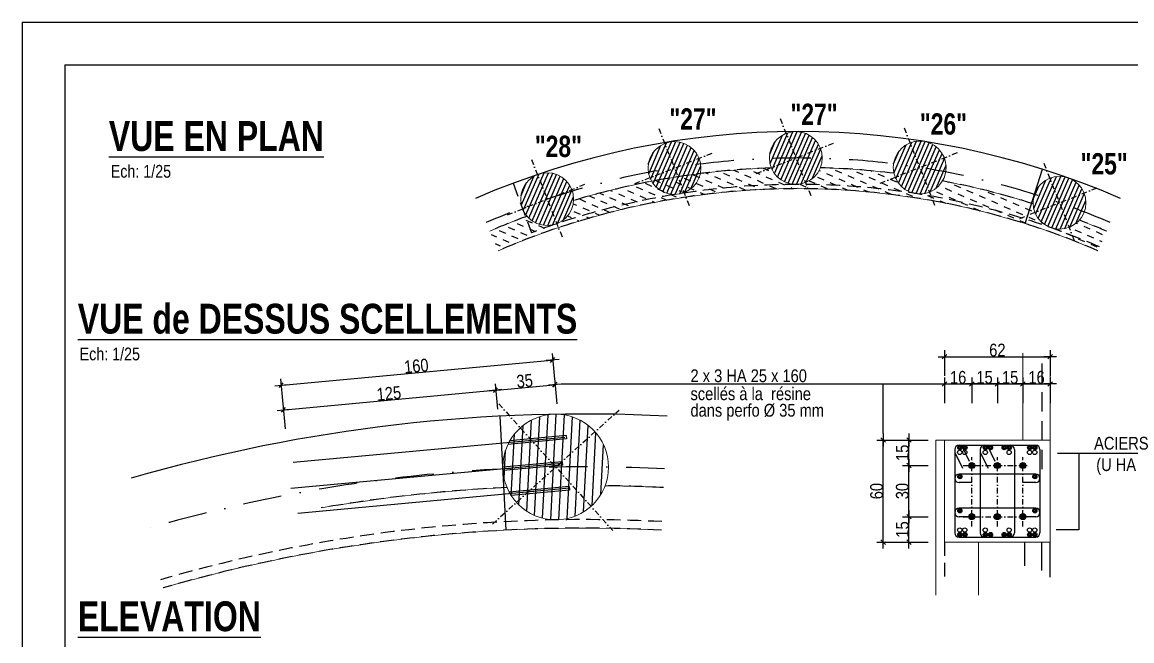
# Model space of a CAD drawing. Header units: centimetres. Extents: x 20328 to 51171, y -21855 to -16644.
# Drawn here: x 44207 to 45509, y -17767 to -17040 of the extents above; entities that cross this region are included whole.
import ezdxf
from ezdxf.enums import TextEntityAlignment as Align

# ---------------------------------------------------------------- set-up
doc = ezdxf.new("R2010")
doc.units = ezdxf.units.CM
doc.header["$LTSCALE"] = 25.4
doc.header["$PDMODE"] = 1
doc.header["$PDSIZE"] = -2
doc.linetypes.add('CACHEX2', pattern=[19.049999999999997, 12.7, -6.35])
doc.linetypes.add('TIRETPTX2', pattern=[50.8, 25.4, -12.7, 0, -12.7])
for name, color, linetype in [('01_cote_gen', 4, 'Continuous'), ('01_fenetres', 171, 'Continuous'), ('01_linteaux', 2, 'Continuous'), ('01_murs_sup', 2, 'CACHEX2'), ('01_poch_murs', 253, 'Continuous'), ('01_texte', 230, 'Continuous'), ('AA_COTES', 2, 'Continuous')]:
    doc.layers.add(name, color=color, linetype=linetype)
doc.layers.add('01_murs_coup', color=5, linetype='Continuous', lineweight=60)
doc.layers.add('01_PIEUX', color=5, linetype='Continuous', lineweight=60)
doc.styles.add('impact', font='impact.ttf')
doc.styles.add('MATTE_TXT', font='arial.ttf')
doc.styles.add('STYLE2', font='ARIALN.TTF')
doc.dimstyles.new('JB25', dxfattribs={"dimscale": 0.1, "dimtxt": 150, "dimasz": 15, "dimexe": 0.1, "dimexo": 0.1, "dimgap": 0.09, "dimtad": 1, "dimdec": 1, "dimlfac": 0.5, "dimdsep": 46, "dimtxsty": 'STYLE2', "dimblk1": 'BOND_G', "dimblk2": 'BOND_D', "dimsah": 1, "dimcen": 1.5, "dimdle": 0.01, "dimse1": 1, "dimse2": 1, "dimclrd": 4, "dimclre": 2, "dimclrt": 6, "dimazin": 2, "dimtfac": 2.333333333333333, "dimtdec": 1, "dimtix": 1, "dimtmove": 2, "dimatfit": 3, "dimldrblk": 'BOND_G', "dimfxl": 1, "dimtolj": 1, "dimtzin": 0, "dimarcsym": 0})
pattern_1 = [(336.5272169437761, (79488.99231348147, -15800.28266854864), (10.4422795982618, 4.119054417184286), [7.937499999999998, -7.937499999999998])]

# ---------------------------------------------------------------- blocks, each defined once
blk = doc.blocks.new('BOND_G')
at = {"layer": 'AA_COTES', "color": 0}
for p, q in [((0, -5), (0, 14.99999999999999)), ((5, 0), (-5, 0)), ((1.767766952966312, 1.767766952966312), (-1.767766952966426, -1.767766952966426))]:
    blk.add_line(p, q, dxfattribs=at)
blk = doc.blocks.new('BOND_D')
at = {"layer": 'AA_COTES', "color": 0}
for p, q in [((5, 0), (-5, 0)), ((-1.767766952966312, -1.767766952966312), (1.767766952966426, 1.767766952966426)), ((0, 5), (0, -15))]:
    blk.add_line(p, q, dxfattribs=at)
blk = doc.blocks.new('*D222')
at = {"layer": '01_cote_gen', "color": 4, "lineweight": -2, "ltscale": 3, "transparency": 16777216}
blk.add_line((45290.40963705588, -17465.12047798632), (45319.40963705588, -17465.12047798632), dxfattribs=at)
at = {"layer": 'Defpoints', "color": 0, "ltscale": 3, "transparency": 16777216}
for p in [(45320.90963705588, -17465.12047798632), (45320.90963705588, -17550.96490015416), (45288.90963705588, -17556.23273214683)]:
    blk.add_point(p, dxfattribs=at)
at = {"layer": '01_cote_gen', "color": 4, "lineweight": -2, "ltscale": 3, "transparency": 16777216, "xscale": 1.5, "yscale": 1.5, "zscale": 1.5, "rotation": 180}
blk.add_blockref('BOND_G', (45288.90963705588, -17465.12047798632), dxfattribs=at)
at = {"layer": '01_cote_gen', "color": 4, "lineweight": -2, "ltscale": 3, "transparency": 16777216, "xscale": 1.5, "yscale": 1.5, "zscale": 1.5}
blk.add_blockref('BOND_D', (45320.90963705588, -17465.12047798632), dxfattribs=at)
at = {"layer": '01_cote_gen', "color": 6, "ltscale": 3, "transparency": 16777216, "insert": (45304.90963705588, -17457.45288317049), "char_height": 15, "attachment_point": 5, "style": 'STYLE2'}
blk.add_mtext('\\A1;16', dxfattribs=at)
blk = doc.blocks.new('*D223')
at = {"layer": '01_cote_gen', "color": 4, "lineweight": -2, "ltscale": 3, "transparency": 16777216}
blk.add_line((45322.40963705588, -17465.12047798632), (45349.40963705588, -17465.12047798632), dxfattribs=at)
at = {"layer": 'Defpoints', "color": 0, "ltscale": 3, "transparency": 16777216}
for p in [(45350.90963705588, -17465.12047798632), (45320.90963705588, -17487.62047798632), (45350.90963705588, -17550.96490015416)]:
    blk.add_point(p, dxfattribs=at)
at = {"layer": '01_cote_gen', "color": 4, "lineweight": -2, "ltscale": 3, "transparency": 16777216, "xscale": 1.5, "yscale": 1.5, "zscale": 1.5, "rotation": 180}
blk.add_blockref('BOND_G', (45320.90963705588, -17465.12047798632), dxfattribs=at)
at = {"layer": '01_cote_gen', "color": 4, "lineweight": -2, "ltscale": 3, "transparency": 16777216, "xscale": 1.5, "yscale": 1.5, "zscale": 1.5}
blk.add_blockref('BOND_D', (45350.90963705588, -17465.12047798632), dxfattribs=at)
at = {"layer": '01_cote_gen', "color": 6, "ltscale": 3, "transparency": 16777216, "insert": (45335.90963705588, -17457.45288317049), "char_height": 15, "attachment_point": 5, "style": 'STYLE2'}
blk.add_mtext('\\A1;15', dxfattribs=at)
blk = doc.blocks.new('*D224')
at = {"layer": '01_cote_gen', "color": 4, "lineweight": -2, "ltscale": 3, "transparency": 16777216}
blk.add_line((45352.40963705588, -17465.12047798632), (45379.40963705588, -17465.12047798632), dxfattribs=at)
at = {"layer": 'Defpoints', "color": 0, "ltscale": 3, "transparency": 16777216}
for p in [(45380.90963705588, -17465.12047798632), (45350.90963705588, -17481.33632863006), (45380.90963705588, -17550.96490015416)]:
    blk.add_point(p, dxfattribs=at)
at = {"layer": '01_cote_gen', "color": 4, "lineweight": -2, "ltscale": 3, "transparency": 16777216, "xscale": 1.5, "yscale": 1.5, "zscale": 1.5, "rotation": 180}
blk.add_blockref('BOND_G', (45350.90963705588, -17465.12047798632), dxfattribs=at)
at = {"layer": '01_cote_gen', "color": 4, "lineweight": -2, "ltscale": 3, "transparency": 16777216, "xscale": 1.5, "yscale": 1.5, "zscale": 1.5}
blk.add_blockref('BOND_D', (45380.90963705588, -17465.12047798632), dxfattribs=at)
at = {"layer": '01_cote_gen', "color": 6, "ltscale": 3, "transparency": 16777216, "insert": (45365.90963705588, -17457.45288317049), "char_height": 15, "attachment_point": 5, "style": 'STYLE2'}
blk.add_mtext('\\A1;15', dxfattribs=at)
blk = doc.blocks.new('*D225')
at = {"layer": '01_cote_gen', "color": 4, "lineweight": -2, "ltscale": 3, "transparency": 16777216}
blk.add_line((45382.40963705588, -17465.12047798632), (45411.40963705588, -17465.12047798632), dxfattribs=at)
at = {"layer": 'Defpoints', "color": 0, "ltscale": 3, "transparency": 16777216}
for p in [(45412.90963705588, -17465.12047798632), (45380.90963705588, -17479.8981903202), (45412.90963705588, -17566.52731253143)]:
    blk.add_point(p, dxfattribs=at)
at = {"layer": '01_cote_gen', "color": 4, "lineweight": -2, "ltscale": 3, "transparency": 16777216, "xscale": 1.5, "yscale": 1.5, "zscale": 1.5, "rotation": 180}
blk.add_blockref('BOND_G', (45380.90963705588, -17465.12047798632), dxfattribs=at)
at = {"layer": '01_cote_gen', "color": 4, "lineweight": -2, "ltscale": 3, "transparency": 16777216, "xscale": 1.5, "yscale": 1.5, "zscale": 1.5}
blk.add_blockref('BOND_D', (45412.90963705588, -17465.12047798632), dxfattribs=at)
at = {"layer": '01_cote_gen', "color": 6, "ltscale": 3, "transparency": 16777216, "insert": (45396.90963705588, -17457.45288317049), "char_height": 15, "attachment_point": 5, "style": 'STYLE2'}
blk.add_mtext('\\A1;16', dxfattribs=at)
blk = doc.blocks.new('*D220')
at = {"layer": '01_cote_gen', "color": 4, "lineweight": -2, "ltscale": 3, "transparency": 16777216}
blk.add_line((45290.40963705588, -17433.0799163474), (45411.40963705588, -17433.0799163474), dxfattribs=at)
at = {"layer": 'Defpoints', "color": 0, "ltscale": 3, "transparency": 16777216}
for p in [(45412.90963705588, -17433.0799163474), (45288.90963705588, -17487.62047798632), (45412.90963705588, -17487.62047798632)]:
    blk.add_point(p, dxfattribs=at)
at = {"layer": '01_cote_gen', "color": 4, "lineweight": -2, "ltscale": 3, "transparency": 16777216, "xscale": 1.5, "yscale": 1.5, "zscale": 1.5, "rotation": 180}
blk.add_blockref('BOND_G', (45288.90963705588, -17433.0799163474), dxfattribs=at)
at = {"layer": '01_cote_gen', "color": 4, "lineweight": -2, "ltscale": 3, "transparency": 16777216, "xscale": 1.5, "yscale": 1.5, "zscale": 1.5}
blk.add_blockref('BOND_D', (45412.90963705588, -17433.0799163474), dxfattribs=at)
at = {"layer": '01_cote_gen', "color": 6, "ltscale": 3, "transparency": 16777216, "insert": (45350.90963705588, -17425.41232153157), "char_height": 15, "attachment_point": 5, "style": 'STYLE2'}
blk.add_mtext('\\A1;62', dxfattribs=at)
blk = doc.blocks.new('*D226')
at = {"layer": '01_cote_gen', "color": 4, "lineweight": -2, "ltscale": 3, "transparency": 16777216}
blk.add_line((45247.16813006393, -17649.39044821398), (45247.16813006393, -17622.39044821398), dxfattribs=at)
at = {"layer": 'Defpoints', "color": 0, "ltscale": 3, "transparency": 16777216}
for p in [(45247.16813006393, -17620.89044821398), (45339.92258537236, -17620.89044821398), (45318.44267219676, -17650.89044821398)]:
    blk.add_point(p, dxfattribs=at)
at = {"layer": '01_cote_gen', "color": 4, "lineweight": -2, "ltscale": 3, "transparency": 16777216, "xscale": 1.5, "yscale": 1.5, "zscale": 1.5}
for name, p, rotation in [('BOND_D', (45247.16813006393, -17620.89044821398), 90), ('BOND_G', (45247.16813006393, -17650.89044821398), 270)]:
    blk.add_blockref(name, p, dxfattribs=dict(at, rotation=rotation))
at = {"layer": '01_cote_gen', "color": 6, "ltscale": 3, "transparency": 16777216, "insert": (45239.50053524812, -17635.89044821397), "char_height": 15, "attachment_point": 5, "rotation": 90, "style": 'STYLE2'}
blk.add_mtext('\\A1;15', dxfattribs=at)
blk = doc.blocks.new('*D227')
at = {"layer": '01_cote_gen', "color": 4, "lineweight": -2, "ltscale": 3, "transparency": 16777216}
blk.add_line((45247.16813006393, -17619.39044821398), (45247.16813006393, -17562.39044821398), dxfattribs=at)
at = {"layer": 'Defpoints', "color": 0, "ltscale": 3, "transparency": 16777216}
for p in [(45247.16813006393, -17560.89044821398), (45370.90963705588, -17560.89044821398), (45269.66813006393, -17620.89044821398)]:
    blk.add_point(p, dxfattribs=at)
at = {"layer": '01_cote_gen', "color": 4, "lineweight": -2, "ltscale": 3, "transparency": 16777216, "xscale": 1.5, "yscale": 1.5, "zscale": 1.5}
for name, p, rotation in [('BOND_D', (45247.16813006393, -17560.89044821398), 90), ('BOND_G', (45247.16813006393, -17620.89044821398), 270)]:
    blk.add_blockref(name, p, dxfattribs=dict(at, rotation=rotation))
at = {"layer": '01_cote_gen', "color": 6, "ltscale": 3, "transparency": 16777216, "insert": (45239.50053524812, -17590.89044821397), "char_height": 15, "attachment_point": 5, "rotation": 90, "style": 'STYLE2'}
blk.add_mtext('\\A1;30', dxfattribs=at)
blk = doc.blocks.new('*D228')
at = {"layer": '01_cote_gen', "color": 4, "lineweight": -2, "ltscale": 3, "transparency": 16777216}
blk.add_line((45247.16813006393, -17559.39044821398), (45247.16813006393, -17532.39044821398), dxfattribs=at)
at = {"layer": 'Defpoints', "color": 0, "ltscale": 3, "transparency": 16777216}
for p in [(45247.16813006393, -17530.89044821398), (45380.90963705588, -17530.89044821398), (45388.83518511571, -17560.89044821398)]:
    blk.add_point(p, dxfattribs=at)
at = {"layer": '01_cote_gen', "color": 4, "lineweight": -2, "ltscale": 3, "transparency": 16777216, "xscale": 1.5, "yscale": 1.5, "zscale": 1.5}
for name, p, rotation in [('BOND_D', (45247.16813006393, -17530.89044821398), 90), ('BOND_G', (45247.16813006393, -17560.89044821398), 270)]:
    blk.add_blockref(name, p, dxfattribs=dict(at, rotation=rotation))
at = {"layer": '01_cote_gen', "color": 6, "ltscale": 3, "transparency": 16777216, "insert": (45239.50053524812, -17545.89044821397), "char_height": 15, "attachment_point": 5, "rotation": 90, "style": 'STYLE2'}
blk.add_mtext('\\A1;15', dxfattribs=at)
blk = doc.blocks.new('*D221')
at = {"layer": '01_cote_gen', "color": 4, "lineweight": -2, "ltscale": 3, "transparency": 16777216}
blk.add_line((45216.97288600118, -17649.39044821398), (45216.97288600118, -17532.39044821398), dxfattribs=at)
at = {"layer": 'Defpoints', "color": 0, "ltscale": 3, "transparency": 16777216}
for p in [(45216.97288600118, -17530.89044821398), (45269.66813006393, -17530.89044821398), (45269.66813006393, -17650.89044821398)]:
    blk.add_point(p, dxfattribs=at)
at = {"layer": '01_cote_gen', "color": 4, "lineweight": -2, "ltscale": 3, "transparency": 16777216, "xscale": 1.5, "yscale": 1.5, "zscale": 1.5}
for name, p, rotation in [('BOND_D', (45216.97288600118, -17530.89044821398), 90), ('BOND_G', (45216.97288600118, -17650.89044821398), 270)]:
    blk.add_blockref(name, p, dxfattribs=dict(at, rotation=rotation))
at = {"layer": '01_cote_gen', "color": 6, "ltscale": 3, "transparency": 16777216, "insert": (45209.30529118537, -17590.89044821397), "char_height": 15, "attachment_point": 5, "rotation": 90, "style": 'STYLE2'}
blk.add_mtext('\\A1;60', dxfattribs=at)
blk = doc.blocks.new('*D229')
at = {"layer": '01_cote_gen', "color": 4, "lineweight": -2, "ltscale": 3, "transparency": 16777216}
blk.add_line((44763.61858970638, -17472.20556855453), (44830.30487103412, -17466.01732061055), dxfattribs=at)
at = {"layer": 'Defpoints', "color": 0, "ltscale": 3, "transparency": 16777216}
for p in [(44831.79845406653, -17465.87872145724), (44770.57803871946, -17563.43639254445), (44840.25148611202, -17556.97094629385)]:
    blk.add_point(p, dxfattribs=at)
at = {"layer": '01_cote_gen', "color": 4, "lineweight": -2, "ltscale": 3, "transparency": 16777216, "xscale": 1.5, "yscale": 1.5, "zscale": 1.5}
for name, p, rotation in [('BOND_D', (44831.79845406653, -17465.87872145724), 5.30165997314103), ('BOND_G', (44762.12500667397, -17472.34416770784), 185.301659973141)]:
    blk.add_blockref(name, p, dxfattribs=dict(at, rotation=rotation))
at = {"layer": '01_cote_gen', "color": 6, "ltscale": 3, "transparency": 16777216, "insert": (44796.25324893732, -17461.47665157167), "char_height": 15, "attachment_point": 5, "rotation": 5.301659973141029, "style": 'STYLE2'}
blk.add_mtext('\\A1;35', dxfattribs=at)
blk = doc.blocks.new('*D230')
at = {"layer": '01_cote_gen', "color": 4, "lineweight": -2, "ltscale": 3, "transparency": 16777216}
blk.add_line((44514.65595587934, -17495.30840884244), (44760.63142364156, -17472.48276686115), dxfattribs=at)
at = {"layer": 'Defpoints', "color": 0, "ltscale": 3, "transparency": 16777216}
for p in [(44762.12500667397, -17472.34416770784), (44770.70508712746, -17564.80550153209), (44521.74245330041, -17587.90834181999)]:
    blk.add_point(p, dxfattribs=at)
at = {"layer": '01_cote_gen', "color": 4, "lineweight": -2, "ltscale": 3, "transparency": 16777216, "xscale": 1.5, "yscale": 1.5, "zscale": 1.5}
for name, p, rotation in [('BOND_D', (44762.12500667397, -17472.34416770784), 5.301659973142582), ('BOND_G', (44513.16237284693, -17495.44700799575), 185.3016599731426)]:
    blk.add_blockref(name, p, dxfattribs=dict(at, rotation=rotation))
at = {"layer": '01_cote_gen', "color": 6, "ltscale": 3, "transparency": 16777216, "insert": (44636.93520832752, -17476.26079484092), "char_height": 15, "attachment_point": 5, "rotation": 5.301659973142582, "style": 'STYLE2'}
blk.add_mtext('\\A1;125', dxfattribs=at)
blk = doc.blocks.new('*D231')
at = {"layer": '01_cote_gen', "color": 4, "lineweight": -2, "ltscale": 3, "transparency": 16777216}
blk.add_line((44511.96828962687, -17466.34536963492), (44827.61720478166, -17437.05428140303), dxfattribs=at)
at = {"layer": 'Defpoints', "color": 0, "ltscale": 3, "transparency": 16777216}
for p in [(44829.11078781407, -17436.91568224972), (44833.8774413662, -17488.28246694339), (44515.2413601466, -17517.85075348189)]:
    blk.add_point(p, dxfattribs=at)
at = {"layer": '01_cote_gen', "color": 4, "lineweight": -2, "ltscale": 3, "transparency": 16777216, "xscale": 1.5, "yscale": 1.5, "zscale": 1.5}
for name, p, rotation in [('BOND_D', (44829.11078781407, -17436.91568224972), 5.301659973141589), ('BOND_G', (44510.47470659446, -17466.48396878823), 185.3016599731416)]:
    blk.add_blockref(name, p, dxfattribs=dict(at, rotation=rotation))
at = {"layer": '01_cote_gen', "color": 6, "ltscale": 3, "transparency": 16777216, "insert": (44669.08426577134, -17444.0650325081), "char_height": 15, "attachment_point": 5, "rotation": 5.301659973141589, "style": 'STYLE2'}
blk.add_mtext('\\A1;160', dxfattribs=at)

msp = doc.modelspace()

# ---------------------------------------------------------------- hatches: boundary and pattern name
at = {"layer": '01_murs_sup', "ltscale": 3}
h = msp.add_hatch(dxfattribs=at)
h.set_pattern_fill('DASH', color=256, scale=2.5, angle=-23.47278305622391)
h.set_pattern_definition(pattern_1)
edge = h.paths.add_edge_path()
edge.add_line((45468.98007527777, -17308.71787544146), (45478.90935322375, -17285.7742610908))
edge.add_arc((45117.08646487226, -18121.83956802979), 911.0000000010897, 66.59854990865271, 68.75698064343014)
edge.add_arc((45423.8099602823, -17252.35426202086), 30.99999999999025, -158.4727830562441, -41.117865541887284, ccw=False)
edge.add_arc((45423.80996028197, -17252.35426202092), 30.99999999966531, -177.7441937691326, -158.472783056224, ccw=False)
edge.add_arc((45117.08646487277, -18121.83956802851), 910.9999999997036, 72.3809600457426, 79.28123554563304)
edge.add_arc((45259.8371463344, -17210.95744451212), 31.00000000000726, -158.47278305620375, -30.593610639718122, ccw=False)
edge.add_arc((45259.83714633534, -17210.95744451186), 31.00000000098225, -167.21993886644088, -158.472783056224, ccw=False)
edge.add_arc((45117.08646487245, -18121.83956803355), 911.0000000047445, 82.90521494796366, 88.34943164209045)
edge.add_arc((45114.48888643225, -17199.84322715412), 30.99999999999909, -158.15174277020037, -21.52541454328781, ccw=False)
edge.add_arc((45117.08646487269, -18121.83956802858), 910.9999999997683, 91.97341104440783, 106.8116517991842)
edge.add_arc((44822.64544009709, -17248.1185124687), 31.00000000000132, -139.68952261318123, -3.0631943861399122, ccw=False)
edge.add_arc((45117.08646487066, -18121.83956802317), 910.9999999939901, 110.435631201495, 111.5272169437843)
edge.add_line((44782.80124864146, -17274.38786190674), (44791.97482757206, -17297.6439460484))
edge.add_arc((45117.08646487274, -18121.83956802881), 886.0000000000036, 66.59854990865642, 111.5272169437761, ccw=False)
h = msp.add_hatch(dxfattribs=at)
h.set_pattern_fill('DASH', color=256, scale=2.5, angle=-23.47278305622391)
h.set_pattern_definition(pattern_1)
edge = h.paths.add_edge_path()
edge.add_line((44755.26357652175, -17285.7742610908), (44765.19285446771, -17308.71787544146))
edge.add_arc((45117.08646487272, -18121.8395680288), 885.9999999999822, 111.52721694377519, 113.4014500913429, ccw=False)
edge.add_line((44791.97482757206, -17297.6439460484), (44782.80124864146, -17274.38786190674))
edge.add_arc((45117.08646487261, -18121.83956802854), 910.999999999709, 111.5272169437747, 113.401450091343)
at = {"layer": '01_poch_murs'}
h = msp.add_hatch(dxfattribs=at)
h.set_pattern_fill('ANSI31', color=256, scale=1.5, angle=-158.4727830562239)
h.set_pattern_definition([(246.5272169437761, (65246.60864482485, -18614.4451882094), (4.368400204633826, -1.896967554323254), [])])
h.paths.add_polyline_path([(45125.8641243062, -17228.68077148979, 0.4142135623730951), (45143.32643076791, -17188.46798928018), (45114.48888643225, -17199.84322715413)])
h.paths.add_polyline_path([(45114.48888643225, -17199.84322715413), (45143.32643076791, -17188.46798928018, 0.4142135623730951), (45103.1136485583, -17171.00568281847)])
h.paths.add_polyline_path([(45125.8641243062, -17228.68077148979), (45114.48888643225, -17199.84322715413), (45085.65134209659, -17211.21846502808, 0.4142135623730951)])
h.paths.add_polyline_path([(45085.65134209659, -17211.21846502808), (45114.48888643225, -17199.84322715413), (45103.1136485583, -17171.00568281847, 0.4142135623730951)])
h = msp.add_hatch(dxfattribs=at)
h.set_pattern_fill('ANSI31', color=256, scale=1.5, angle=-158.4727830562239)
h.set_pattern_definition([(246.5272169437761, (65104.14846925762, -18626.21782493523), (4.368400204633826, -1.896967554323254), [])])
h.paths.add_polyline_path([(44983.40394873897, -17240.45340821561, 0.4142135623730951), (45000.86625520068, -17200.240626006), (44972.02871086502, -17211.61586387995)])
h.paths.add_polyline_path([(44972.02871086502, -17211.61586387995), (45000.86625520068, -17200.240626006, 0.4142135623730951), (44960.65347299107, -17182.7783195443)])
h.paths.add_polyline_path([(44983.40394873897, -17240.45340821561), (44972.02871086502, -17211.61586387995), (44943.19116652937, -17222.99110175391, 0.4142135623730951)])
h.paths.add_polyline_path([(44943.19116652937, -17222.99110175391), (44972.02871086502, -17211.61586387995), (44960.65347299107, -17182.7783195443, 0.4142135623730951)])
h = msp.add_hatch(dxfattribs=at)
h.set_pattern_fill('ANSI31', color=256, scale=1.5, angle=-158.4727830562239)
h.set_pattern_definition([(246.5272169437761, (65391.956904727, -18625.55940556741), (4.368400204633826, -1.896967554323254), [])])
h.paths.add_polyline_path([(45271.21238420835, -17239.7949888478, 0.4142135623730951), (45288.67469067006, -17199.58220663819), (45259.8371463344, -17210.95744451214)])
h.paths.add_polyline_path([(45259.8371463344, -17210.95744451214), (45288.67469067006, -17199.58220663819, 0.4142135623730951), (45248.46190846045, -17182.11990017648)])
h.paths.add_polyline_path([(45271.21238420835, -17239.7949888478), (45259.8371463344, -17210.95744451214), (45230.99960199874, -17222.33268238609, 0.4142135623730951)])
h.paths.add_polyline_path([(45230.99960199874, -17222.33268238609), (45259.8371463344, -17210.95744451214), (45248.46190846045, -17182.11990017648, 0.4142135623730951)])
h = msp.add_hatch(dxfattribs=at)
h.set_pattern_fill('ANSI31', color=256, scale=1.5, angle=-158.4727830562239)
h.set_pattern_definition([(246.5272169437761, (64954.7651984897, -18662.72047352398), (4.368400204633826, -1.896967554323254), [])])
h.paths.add_polyline_path([(44834.02067797104, -17276.95605680436, 0.4142135623730951), (44851.48298443275, -17236.74327459475), (44822.64544009709, -17248.1185124687)])
h.paths.add_polyline_path([(44822.64544009709, -17248.1185124687), (44851.48298443275, -17236.74327459475, 0.4142135623730951), (44811.27020222314, -17219.28096813304)])
h.paths.add_polyline_path([(44834.02067797104, -17276.95605680436), (44822.64544009709, -17248.1185124687), (44793.80789576143, -17259.49375034265, 0.4142135623730951)])
h.paths.add_polyline_path([(44793.80789576143, -17259.49375034265), (44822.64544009709, -17248.1185124687), (44811.27020222314, -17219.28096813304, 0.4142135623730951)])
h = msp.add_hatch(dxfattribs=at)
h.set_pattern_fill('ANSI31', color=256, scale=1.5, angle=-158.4727830562239)
h.set_pattern_definition([(246.5272169437761, (65555.92971867489, -18666.95622307613), (4.368400204633826, -1.896967554323254), [])])
h.paths.add_polyline_path([(45435.18519815625, -17281.19180635651, 0.4142135623730951), (45452.64750461796, -17240.9790241469), (45423.8099602823, -17252.35426202085)])
h.paths.add_polyline_path([(45423.8099602823, -17252.35426202085), (45452.64750461796, -17240.9790241469, 0.4142135623730951), (45412.43472240835, -17223.51671768519)])
h.paths.add_polyline_path([(45435.18519815625, -17281.19180635651), (45423.8099602823, -17252.35426202085), (45394.97241594664, -17263.72949989481, 0.4142135623730951)])
h.paths.add_polyline_path([(45394.97241594664, -17263.72949989481), (45423.8099602823, -17252.35426202085), (45412.43472240835, -17223.51671768519, 0.4142135623730951)])
h = msp.add_hatch(dxfattribs=at)
h.set_pattern_fill('ANSI31', color=256, scale=3, angle=-138.0198039412446)
h.set_pattern_definition([(266.9801960587554, (83547.25363041376, -6143.628500682331), (9.511773446827753, -0.5017877003499143), [])])
h.paths.add_polyline_path([(44874.13804445008, -17608.7470429915, 0.4142135623730951), (44878.75719071976, -17521.18755756735), (44832.66787487284, -17562.65772714461)])
h.paths.add_polyline_path([(44832.66787487284, -17562.65772714461), (44878.75719071976, -17521.18755756735, 0.4142135623730951), (44791.19770529561, -17516.5684112977)])
h.paths.add_polyline_path([(44874.13804445008, -17608.7470429915), (44832.66787487284, -17562.65772714461), (44786.57855902595, -17604.12789672183, 0.4142135623730951)])
h.paths.add_polyline_path([(44786.57855902595, -17604.12789672183), (44832.66787487284, -17562.65772714461), (44791.19770529561, -17516.5684112977, 0.4142135623730951)])

# ---------------------------------------------------------------- linework, layer by layer
at = {"layer": '01_fenetres', "ltscale": 30}
for q in [(46256.59978321916, -17090.41257461515), (44256.59978321916, -18475.41257461515)]:
    msp.add_line((44256.59978321916, -17090.41257461515), q, dxfattribs=at)
at = {"layer": '01_linteaux', "linetype": 'TIRETPTX2', "ltscale": 0.01}
for p, q in [((45096.14172857103, -17153.33105887081), (45132.83604429346, -17246.35539543745)), ((44953.68155300381, -17165.10369559663), (44990.37586872623, -17258.12803216327)), ((45241.48998847319, -17164.44527622882), (45278.18430419561, -17257.46961279546)), ((45067.97671814893, -17218.19038501534), (45161.00105471557, -17181.49606929292)), ((44925.5165425817, -17229.96302174116), (45018.54087914834, -17193.26870601874)), ((45213.32497805108, -17229.30460237335), (45306.34931461772, -17192.61028665093)), ((44804.29828223588, -17201.60634418538), (44840.9925979583, -17294.63068075202)), ((45405.46280242108, -17205.84209373753), (45442.15711814351, -17298.86643030417)), ((44776.13327181377, -17266.46567032992), (44869.15760838041, -17229.77135460749)), ((45377.29779199899, -17270.70141988207), (45470.32212856562, -17234.00710415964)), ((44758.33026866819, -17629.54509743046), (44907.00548107753, -17495.77035685873)), ((44765.78050458698, -17488.32012093993), (44899.5552451587, -17636.99533334927)), ((45320.90963705589, -17632.60163427764), (45320.90963705588, -17550.96490015416)), ((45350.90963705588, -17632.60163427764), (45350.90963705588, -17550.96490015416)), ((45380.90963705588, -17632.60163427764), (45380.90963705588, -17550.96490015416)), ((45310.98408899607, -17560.89044821398), (45388.83518511571, -17560.89044821398)), ((45310.98408899607, -17620.89044821398), (45388.83518511571, -17620.89044821398))]:
    msp.add_line(p, q, dxfattribs=at)
at = {"layer": '01_linteaux', "linetype": 'Continuous', "ltscale": 0.05}
for p, q in [((45383.57828804384, -17276.86731512168), (45403.73060424301, -17212.96986484539)), ((44774.4086099235, -17636.71018788202), (44767.51594249764, -17502.88757717754))]:
    msp.add_line(p, q, dxfattribs=at)
at = {"layer": '01_linteaux', "linetype": 'CACHEX2', "ltscale": 0.05}
msp.add_line((44782.55755836906, -17229.48346718484), (44804.32124378693, -17287.53811382946), dxfattribs=at)
at = {"layer": '01_linteaux'}
for p, q in [((44845.09455067542, -17525.69787987489), (44778.48200609788, -17531.87928531268)), ((44845.09455067542, -17525.69787987489), (44845.46414841759, -17529.68076796132)), ((44843.28590930446, -17527.87430802928), (44524.64982808486, -17557.44259456779)), ((44845.46414841759, -17529.68076796132), (44776.66024398052, -17536.06552374156)), ((45305.90963705588, -17536.89044821398), (45395.90963705588, -17536.89044821398)), ((45308.82535122435, -17536.89044821398), (45317.91510191418, -17555.55984024948)), ((45338.82535122435, -17536.89044821398), (45347.91510191418, -17555.55984024948)), ((45300.90963705588, -17541.89044821398), (45300.90963705588, -17639.89044821398)), ((45300.90963705588, -17545.42706201426), (45309.99938774572, -17564.09645404977)), ((45330.90963705588, -17541.89044821398), (45330.90963705588, -17639.89044821398)), ((45330.90963705588, -17545.42706201426), (45339.99938774572, -17564.09645404977)), ((45370.90963705588, -17541.89044821398), (45370.90963705588, -17639.89044821398)), ((45400.90963705588, -17541.89044821398), (45400.90963705588, -17639.89044821398)), ((44840.37853452002, -17558.34005528148), (44521.74245330042, -17587.90834181999)), ((44840.19373564894, -17556.34861123826), (44770.52028825638, -17562.81405748887)), ((44840.5633333911, -17560.33149932469), (44770.88988599853, -17566.7969455753)), ((44840.19373564894, -17556.34861123826), (44840.5633333911, -17560.33149932469)), ((45395.90963705588, -17570.89044821398), (45305.90963705588, -17570.89044821398)), ((44848.8298754369, -17587.61762932565), (44530.1937942173, -17617.18591586417)), ((44848.64507656582, -17585.62618528245), (44778.14168321084, -17592.16864754433)), ((44849.01467430798, -17589.60907336888), (44780.38244485223, -17595.97789832603)), ((44848.64507656582, -17585.62618528245), (44849.01467430798, -17589.60907336888)), ((45320.90963705588, -17580.89044821397), (45305.90963705588, -17580.89044821398)), ((45395.90963705588, -17580.89044821398), (45380.90963705588, -17580.89044821397)), ((45395.90963705588, -17610.89044821398), (45305.90963705588, -17610.89044821398)), ((45320.90963705588, -17620.89044821397), (45305.90963705588, -17620.89044821398)), ((45395.90963705588, -17620.89044821398), (45380.90963705588, -17620.89044821397)), ((45305.90963705588, -17644.89044821398), (45395.90963705588, -17644.89044821398)), ((45412.90963705589, -17691.78987036941), (45412.9096370559, -17650.89044821398))]:
    msp.add_line(p, q, dxfattribs=at)
at = {"layer": '01_linteaux', "const_width": 3}
for points in [[(45305.65963705588, -17539.89044821398, 1), (45308.15963705588, -17539.89044821398, 1)], [(45311.65963705588, -17539.89044821398, 1), (45314.15963705588, -17539.89044821398, 1)], [(45335.65963705588, -17539.89044821398, 1), (45338.15963705588, -17539.89044821398, 1)], [(45341.65963705588, -17539.89044821398, 1), (45344.15963705588, -17539.89044821398, 1)], [(45357.65963705588, -17539.89044821398, 1), (45360.15963705588, -17539.89044821398, 1)], [(45363.65963705588, -17539.89044821398, 1), (45366.15963705588, -17539.89044821398, 1)], [(45387.65963705588, -17539.89044821397, 1), (45390.15963705588, -17539.89044821397, 1)], [(45393.65963705588, -17539.89044821398, 1), (45396.15963705588, -17539.89044821398, 1)], [(45319.40963705588, -17560.89044821398, 1), (45322.40963705588, -17560.89044821398, 1)], [(45349.40963705588, -17560.89044821398, 1), (45352.40963705588, -17560.89044821398, 1)], [(45379.40963705588, -17560.89044821398, 1), (45382.40963705588, -17560.89044821398, 1)], [(45305.65963705588, -17573.89044821398, 1), (45308.15963705588, -17573.89044821398, 1)], [(45393.65963705588, -17573.89044821398, 1), (45396.15963705588, -17573.89044821398, 1)], [(45305.65963705588, -17613.89044821398, 1), (45308.15963705588, -17613.89044821398, 1)], [(45393.65963705588, -17613.89044821398, 1), (45396.15963705588, -17613.89044821398, 1)], [(45319.40963705588, -17620.89044821398, 1), (45322.40963705588, -17620.89044821398, 1)], [(45349.40963705588, -17620.89044821398, 1), (45352.40963705588, -17620.89044821398, 1)], [(45379.40963705588, -17620.89044821398, 1), (45382.40963705588, -17620.89044821398, 1)], [(45305.65963705588, -17641.89044821398, -1), (45308.15963705588, -17641.89044821398, -1)], [(45311.65963705588, -17641.89044821398, -1), (45314.15963705588, -17641.89044821398, -1)], [(45335.65963705588, -17641.89044821398, -1), (45338.15963705588, -17641.89044821398, -1)], [(45341.65963705588, -17641.89044821398, -1), (45344.15963705588, -17641.89044821398, -1)], [(45357.65963705588, -17641.89044821398, -1), (45360.15963705588, -17641.89044821398, -1)], [(45363.65963705588, -17641.89044821398, -1), (45366.15963705588, -17641.89044821398, -1)], [(45387.65963705588, -17641.89044821398, -1), (45390.15963705588, -17641.89044821398, -1)], [(45393.65963705588, -17641.89044821398, -1), (45396.15963705588, -17641.89044821398, -1)]]:
    msp.add_lwpolyline(points, format="xyb", close=True, dxfattribs=at)
at = {"layer": '01_linteaux'}
for centre, radius in [((45306.90963705588, -17539.89044821398), 2.5), ((45312.90963705588, -17539.89044821398), 2.5), ((45336.90963705588, -17539.89044821398), 2.5), ((45342.90963705588, -17539.89044821398), 2.5), ((45358.90963705588, -17539.89044821398), 2.5), ((45364.90963705588, -17539.89044821398), 2.5), ((45388.90963705588, -17539.89044821397), 2.5), ((45394.90963705588, -17539.89044821398), 2.5), ((45306.74216107091, -17545.45933228284), 2.5), ((45312.74216107091, -17545.45933228284), 2.5), ((45336.74216107091, -17545.45933228284), 2.5), ((45364.74216107091, -17545.45933228284), 2.5), ((45388.74216107091, -17545.45933228284), 2.5), ((45394.74216107091, -17545.45933228284), 2.5), ((45320.90963705588, -17560.89044821398), 3.5), ((45350.90963705588, -17560.89044821398), 3.5), ((45380.90963705588, -17560.89044821398), 3.5), ((45306.90963705588, -17573.89044821398), 2.5), ((45394.90963705588, -17573.89044821398), 2.5), ((45306.90963705588, -17613.89044821398), 2.5), ((45394.90963705588, -17613.89044821398), 2.5), ((45320.90963705588, -17620.89044821398), 3.5), ((45350.90963705588, -17620.89044821398), 3.5), ((45380.90963705588, -17620.89044821398), 3.5), ((45306.74216107091, -17636.62606935314), 2.5), ((45306.90963705588, -17641.89044821398), 2.5), ((45312.74216107091, -17636.62606935314), 2.5), ((45312.90963705588, -17641.89044821398), 2.5), ((45336.74216107091, -17636.62606935314), 2.5), ((45336.90963705588, -17641.89044821398), 2.5), ((45342.90963705588, -17641.89044821398), 2.5), ((45358.90963705588, -17641.89044821398), 2.5), ((45364.74216107091, -17636.62606935314), 2.5), ((45364.90963705588, -17641.89044821398), 2.5), ((45388.74216107091, -17636.62606935313), 2.5), ((45388.90963705588, -17641.89044821398), 2.5), ((45394.74216107091, -17636.62606935314), 2.5), ((45394.90963705588, -17641.89044821398), 2.5)]:
    msp.add_circle(centre, radius, dxfattribs=at)
at = {"layer": '01_linteaux', "linetype": 'Continuous', "ltscale": 0.05}
for centre, radius, start, end in [((45117.08646487276, -18121.8395680288), 952.9999999999993, 66.59854990833455, 113.4014500916655), ((44865.55642095773, -19406.36441301855), 1905.999999999999, 87.05152902326289, 106.1774090854065)]:
    msp.add_arc(centre, radius, start, end, dxfattribs=at)
at = {"layer": '01_linteaux', "linetype": 'TIRETPTX2', "ltscale": 0.07}
for centre, radius, start, end in [((45117.08646487276, -18121.8395680288), 922.0000000000022, 66.59854990833455, 113.4014500916655), ((44865.55642095774, -19406.36441301856), 1844.000000000004, 87.05152902326289, 106.1774090854065)]:
    msp.add_arc(centre, radius, start, end, dxfattribs=at)
at = {"layer": '01_linteaux', "linetype": 'CACHEX2', "ltscale": 0.05}
for centre, radius, start, end in [((45117.08646487276, -18121.8395680288), 890.9999999999993, 66.59854990833455, 110.5501551562606), ((44865.55642095773, -19406.36441301855), 1781.999999999999, 87.05152902326289, 106.1774090854065)]:
    msp.add_arc(centre, radius, start, end, dxfattribs=at)
at = {"layer": '01_linteaux'}
for centre, start, end in [((45305.90963705588, -17541.89044821398), 90, 180), ((45335.90963705588, -17541.89044821398), 90, 180), ((45365.90963705588, -17541.89044821398), 0, 90), ((45395.90963705588, -17541.89044821398), 0, 90), ((45305.90963705588, -17575.89044821398), 90, 270), ((45395.90963705588, -17575.89044821398), 270, 90), ((45305.90963705588, -17615.89044821398), 90, 270), ((45395.90963705588, -17615.89044821398), 270, 90), ((45305.90963705588, -17639.89044821398), 180, 270), ((45335.90963705588, -17639.89044821398), 180, 270), ((45365.90963705588, -17639.89044821398), 270, 0), ((45395.90963705588, -17639.89044821398), 270, 0)]:
    msp.add_arc(centre, 5, start, end, dxfattribs=at)
at = {"layer": '01_murs_coup', "linetype": 'Continuous', "lineweight": 5}
for p, q in [((45380.90963705588, -17530.89044821398), (45380.90963705588, -17428.90593242642)), ((45412.90963705588, -17530.89044821398), (45412.90963705588, -17428.90593242642)), ((45278.90963705589, -17530.89044821398), (45412.90963705588, -17530.89044821398)), ((45278.90963705589, -17530.89044821398), (45278.9096370559, -17712.87936205509)), ((45288.90963705588, -17530.89044821398), (45288.90963705588, -17650.89044821398)), ((45412.90963705588, -17530.89044821398), (45412.90963705588, -17650.89044821398)), ((45288.90963705588, -17650.89044821398), (45412.90963705588, -17650.89044821398)), ((45328.90963705588, -17650.89044821397), (45328.9096370559, -17712.87936205508))]:
    msp.add_line(p, q, dxfattribs=at)
for centre, radius, start, end in [((45117.08646487274, -18121.8395680288), 910.9999999999993, 91.97341104460214, 106.8116517987109), ((45117.08646487274, -18121.83956802881), 911.0000000000007, 82.90521494843232, 88.34943164202133), ((45117.08646487274, -18121.8395680288), 885.9999999999993, 66.59854990833455, 113.4014500916655), ((45117.08646487274, -18121.83956802881), 911.0000000000007, 72.3809600455239, 79.28123554539769), ((45117.08646487274, -18121.8395680288), 910.9999999999993, 110.4356312012924, 113.4014500916655), ((45117.08646487274, -18121.83956802881), 911.0000000000007, 66.59854990833455, 68.75698064351589), ((44865.55642095771, -19406.36441301859), 1822.000000000001, 92.83393916050106, 99.73421466035808), ((44865.55642095771, -19406.36441301859), 1822.000000000001, 87.05152902326289, 89.20995975855831), ((44865.55642095771, -19406.36441301858), 1771.999999999999, 87.05152902326289, 106.1774090854065)]:
    msp.add_arc(centre, radius, start, end, dxfattribs=at)
at = {"layer": '01_murs_sup', "ltscale": 0.07}
msp.add_line((45403.08840798208, -17440.97027233393), (45403.08840798208, -17570.89044821398), dxfattribs=at)
at = {"layer": '01_murs_sup', "ltscale": 0.05}
msp.add_line((45288.90963705588, -17650.89044821398), (45288.9096370559, -17691.78987036938), dxfattribs=at)
for centre, radius, start, end in [((45117.08646487274, -18121.8395680288), 910.9999999999993, 91.97341104460214, 106.8116517987109), ((45117.08646487274, -18121.83956802881), 911.0000000000007, 82.90521494843232, 88.34943164202133), ((45117.08646487274, -18121.8395680288), 885.9999999999993, 66.59854990833455, 113.4014500916655), ((45117.08646487274, -18121.83956802881), 911.0000000000007, 72.3809600455239, 79.28123554539769), ((45117.08646487274, -18121.8395680288), 910.9999999999993, 110.4356312012924, 113.4014500916655), ((45117.08646487274, -18121.83956802881), 911.0000000000007, 66.59854990833455, 68.75698064351589), ((44865.55642095771, -19406.36441301859), 1822.000000000001, 92.83393916050106, 99.73421466035808), ((44865.55642095771, -19406.36441301859), 1822.000000000001, 87.05152902326289, 89.20995975855831), ((44865.55642095771, -19406.36441301858), 1771.999999999999, 87.05152902326289, 106.1774090854065)]:
    msp.add_arc(centre, radius, start, end, dxfattribs=at)
at = {"layer": '01_PIEUX', "linetype": 'Continuous', "lineweight": 5}
for centre, radius in [((45114.48888643225, -17199.84322715413), 31), ((44972.02871086502, -17211.61586387995), 31), ((45259.8371463344, -17210.95744451214), 31), ((44822.64544009709, -17248.1185124687), 31), ((45423.8099602823, -17252.35426202085), 31), ((44832.66787487284, -17562.65772714461), 62)]:
    msp.add_circle(centre, radius, dxfattribs=at)
at = {"layer": '01_poch_murs'}
for p, q in [((45382.90963705591, -17650.89044821396), (45382.90963705591, -17678.70456946296)), ((45402.90963705591, -17650.89044821396), (45402.90963705591, -17684.13537715575))]:
    msp.add_line(p, q, dxfattribs=at)
at = {"layer": '01_texte', "ltscale": 30}
for p, q in [((44206.59978321916, -17040.41257461515), (45256.59978321916, -17040.41257461515)), ((44206.59978321916, -17040.41257461515), (44206.59978321916, -18525.41257461515)), ((44206.59978321916, -17040.41257461515), (46306.59978321916, -17040.41257461515)), ((44839.12739368051, -17465.12047798632), (45350.90963705588, -17465.12047798632)), ((45216.97288600118, -17523.39044821398), (45216.97288600118, -17465.12047798632))]:
    msp.add_line(p, q, dxfattribs=at)
at = {"layer": '01_texte'}
for p, q in [((45421.66925084572, -17546.17905997405), (45562.4525721665, -17546.17905997405)), ((45446.496866029, -17546.17905997405), (45446.496866029, -17636.15485750147)), ((45446.496866029, -17636.15485750147), (45420.06424480469, -17636.15485750147))]:
    msp.add_line(p, q, dxfattribs=at)

# ---------------------------------------------------------------- texts
at = {"layer": '01_texte', "style": 'impact'}
for s, p in [('"27"', (44993.7311737807, -17174.02220214018)), ('"27"', (45135.81480965443, -17168.55910650777)), ('"26"', (45287.61862853682, -17179.86744278336)), ('"28"', (44835.82146618248, -17206.17084237808)), ('"25"', (45476.23311471579, -17226.62909297942))]:
    msp.add_text(s, height=25, rotation=359.9999999483067, dxfattribs=at).set_placement(p, align=Align.BOTTOM_CENTER)
for s, p in [('%%UVUE EN PLAN', (44308.29863128212, -17202.04044683534)), ('%%UVUE de DESSUS SCELLEMENTS', (44271.80466064918, -17416.46554153484)), ('%%UELEVATION', (44271.80466064918, -17765.81141951011))]:
    msp.add_text(s, height=35, dxfattribs=at).set_placement(p, align=Align.BOTTOM_LEFT)
at = {"layer": '01_texte', "style": 'MATTE_TXT', "width": 0.8}
for p in [(44345.90814274852, -17227.45280488353), (44309.41417211559, -17441.87789958304)]:
    msp.add_text('Ech: 1/25', height=15, dxfattribs=at).set_placement(p, align=Align.BOTTOM_CENTER)
at = {"layer": '01_texte', "style": 'STYLE2'}
for s, p in [('2 x 3 HA 25 x 160', (44990.81537781963, -17462.97377463836)), ('scellés à la  résine', (44990.81537781963, -17484.10576654262)), ('dans perfo %%C 35 mm', (44990.81537781963, -17503.47670789167)), ('ACIERS', (45464.43431661492, -17542.17905997405)), ('(U HA 16)', (45466.95189218376, -17567.3387144322))]:
    msp.add_text(s, height=15, dxfattribs=at).set_placement(p)

# ---------------------------------------------------------------- dimensions: what is measured, and where the dimension line sits
at = {"layer": '01_cote_gen', "ltscale": 3}
for base, p1, p2, picture, middle in [((45412.90963705588, -17433.0799163474), (45288.90963705588, -17487.62047798632), (45412.90963705588, -17487.62047798632), '*D220', (45350.90963705588, -17425.41232153157)), ((45320.90963705588, -17465.12047798632), (45288.90963705588, -17556.23273214683), (45320.90963705588, -17550.96490015416), '*D222', (45304.90963705588, -17457.45288317049)), ((45350.90963705588, -17465.12047798632), (45320.90963705588, -17487.62047798632), (45350.90963705588, -17550.96490015416), '*D223', (45335.90963705588, -17457.45288317049)), ((45380.90963705588, -17465.12047798632), (45350.90963705588, -17481.33632863006), (45380.90963705588, -17550.96490015416), '*D224', (45365.90963705588, -17457.45288317049)), ((45412.90963705588, -17465.12047798632), (45380.90963705588, -17479.8981903202), (45412.90963705588, -17566.52731253143), '*D225', (45396.90963705588, -17457.45288317049))]:
    dim = msp.add_linear_dim(base=base, p1=p1, p2=p2, dimstyle='JB25', dxfattribs=at)
    dim.commit()
    dim.dimension.update_dxf_attribs({"geometry": picture, "text_midpoint": middle})
for p1, p2, distance, picture, middle in [((44515.24136014659, -17517.85075348189), (44833.8774413662, -17488.28246694339), 51.58747479623219, '*D231', (44669.08426577134, -17444.0650325081)), ((44770.57803871946, -17563.43639254445), (44840.25148611203, -17556.97094629384), 91.48358965652831, '*D229', (44796.25324893732, -17461.47665157167)), ((44521.74245330042, -17587.90834181999), (44770.70508712746, -17564.80550153209), 92.85858082669391, '*D230', (44636.93520832752, -17476.26079484092))]:
    dim = msp.add_aligned_dim(p1=p1, p2=p2, distance=distance, dimstyle='JB25', dxfattribs=at)
    dim.commit()
    dim.dimension.update_dxf_attribs({"geometry": picture, "text_midpoint": middle})
for base, p1, p2, picture, middle in [((45216.97288600118, -17530.89044821398), (45269.66813006393, -17650.89044821398), (45269.66813006393, -17530.89044821398), '*D221', (45209.30529118537, -17590.89044821397)), ((45247.16813006393, -17530.89044821398), (45388.83518511571, -17560.89044821398), (45380.90963705588, -17530.89044821398), '*D228', (45239.50053524812, -17545.89044821397)), ((45247.16813006393, -17560.89044821398), (45269.66813006393, -17620.89044821398), (45370.90963705588, -17560.89044821398), '*D227', (45239.50053524812, -17590.89044821397)), ((45247.16813006393, -17620.89044821398), (45318.44267219676, -17650.89044821398), (45339.92258537236, -17620.89044821398), '*D226', (45239.50053524812, -17635.89044821397))]:
    dim = msp.add_linear_dim(base=base, p1=p1, p2=p2, angle=90, dimstyle='JB25', dxfattribs=at)
    dim.commit()
    dim.dimension.update_dxf_attribs({"geometry": picture, "text_midpoint": middle})

doc.saveas('drawing.dxf')
